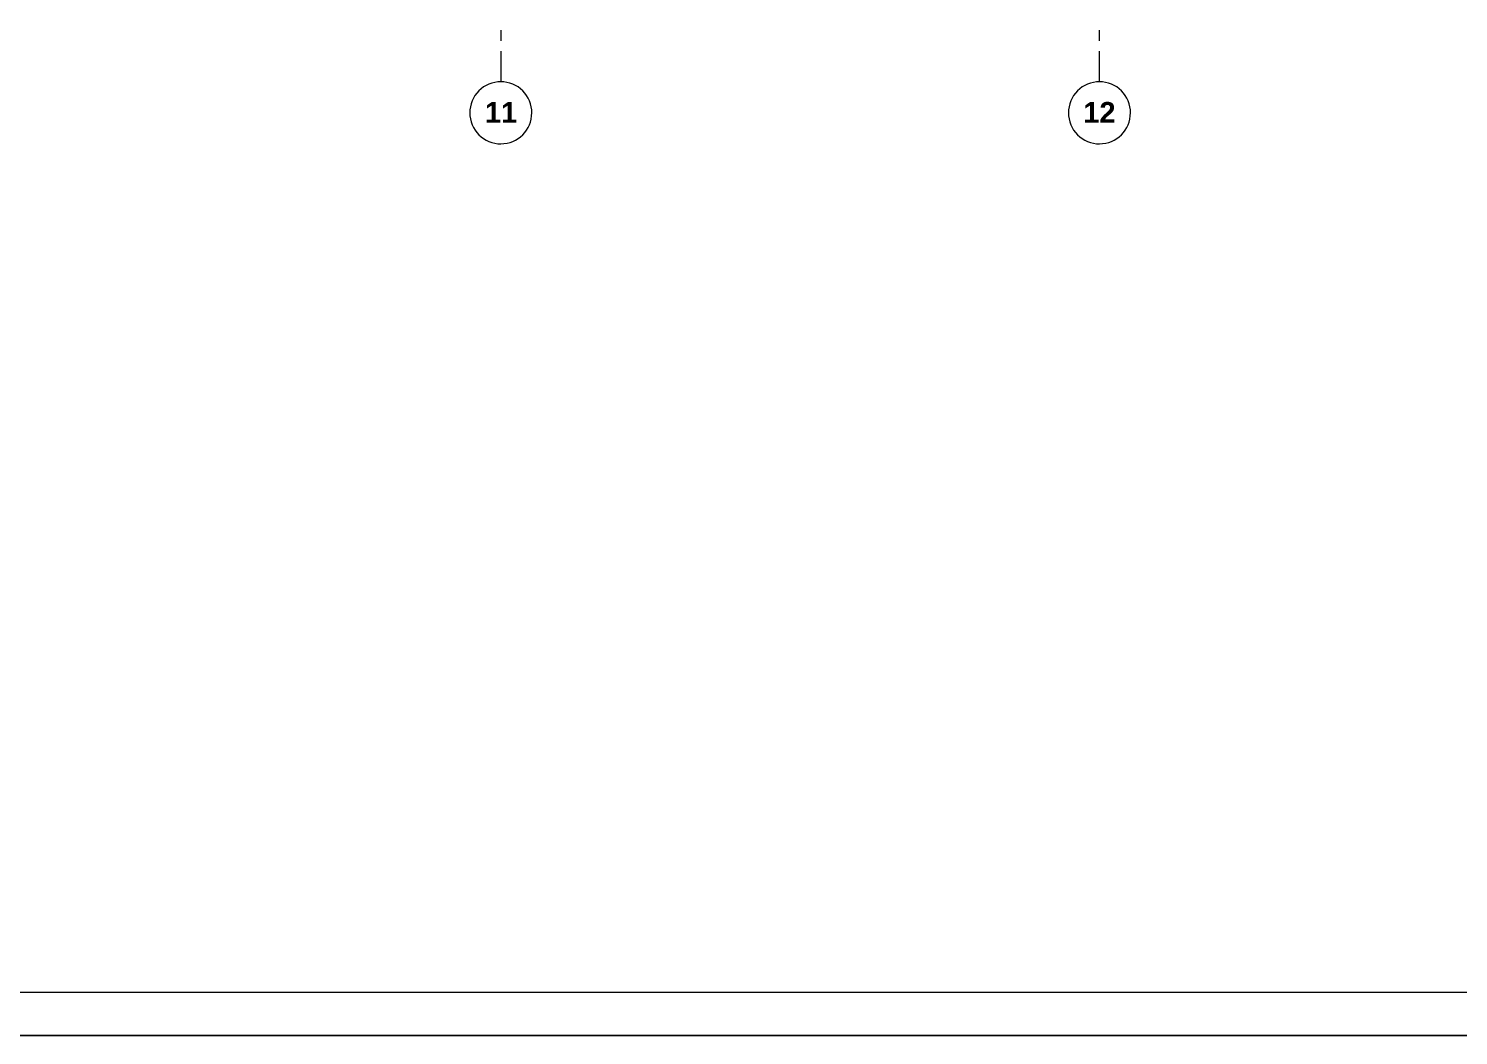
# Model space of a CAD drawing. Header units: metres. Extents: x 39 to 278, y -7 to 151.
# Drawn here: x 88.01 to 109.99, y -6.74 to 8.74 of the extents above; entities that cross this region are included whole.
import ezdxf

# ---------------------------------------------------------------- set-up
doc = ezdxf.new("R2010")
doc.units = ezdxf.units.M
doc.layers.add('PDF_Geometry', color=7, linetype='Continuous', true_color=0xaaaaaa)
doc.layers.add('PDF_Text', color=7, linetype='Continuous')
doc.layers.add('pie de plano', color=7, linetype='Continuous')
doc.styles.add('PDF Helvetica Bold', font='')
doc.styles.get('PDF Helvetica Bold').set_extended_font_data('Helvetica', bold=True)

msp = doc.modelspace()

# ---------------------------------------------------------------- linework, layer by layer
at = {"layer": 'PDF_Geometry', "color": 252, "lineweight": 0, "true_color": 0x939598}
for points in [[(95.27, 8.712), (95.27, 8.551)], [(104.469, 8.712), (104.469, 8.551)]]:
    msp.add_lwpolyline(points, dxfattribs=at)
at = {"layer": 'PDF_Geometry', "lineweight": 0}
for points in [[(95.27, 8.391), (95.27, 7.919)], [(104.469, 8.391), (104.469, 7.919)]]:
    msp.add_lwpolyline(points, dxfattribs=at)
for points in [[(95.27, 7.919, 0.418271), (94.794, 7.442, 0.414689), (95.27, 6.965, 0.411101), (95.747, 7.442, 0.414692)], [(104.474, 7.919, 0.41812), (103.997, 7.442, 0.414538), (104.474, 6.965, 0.411112), (104.951, 7.442, 0.414703)]]:
    msp.add_lwpolyline(points, format="xyb", close=True, dxfattribs=at)
at = {"layer": 'pie de plano', "lineweight": 0}
msp.add_lwpolyline([(129.247, 53.256), (129.247, -6.745), (39.243, -6.745), (39.243, 53.256)], close=True, dxfattribs=at)
for points in [[(128.77, 52.445), (40.343, 52.445), (40.343, -6.08), (128.77, -6.08)], [(39.243, -6.745), (129.247, -6.745)]]:
    msp.add_lwpolyline(points, dxfattribs=at)

# ---------------------------------------------------------------- texts
at = {"layer": 'PDF_Text', "color": 253, "lineweight": 0, "true_color": 0xaaaaaa, "char_height": 0.3202, "attachment_point": 4, "style": 'PDF Helvetica Bold'}
for s, insert in [('11', (95.025, 7.448)), ('12', (104.224, 7.448))]:
    msp.add_mtext(s, dxfattribs=dict(at, insert=insert))

doc.saveas('drawing.dxf')
